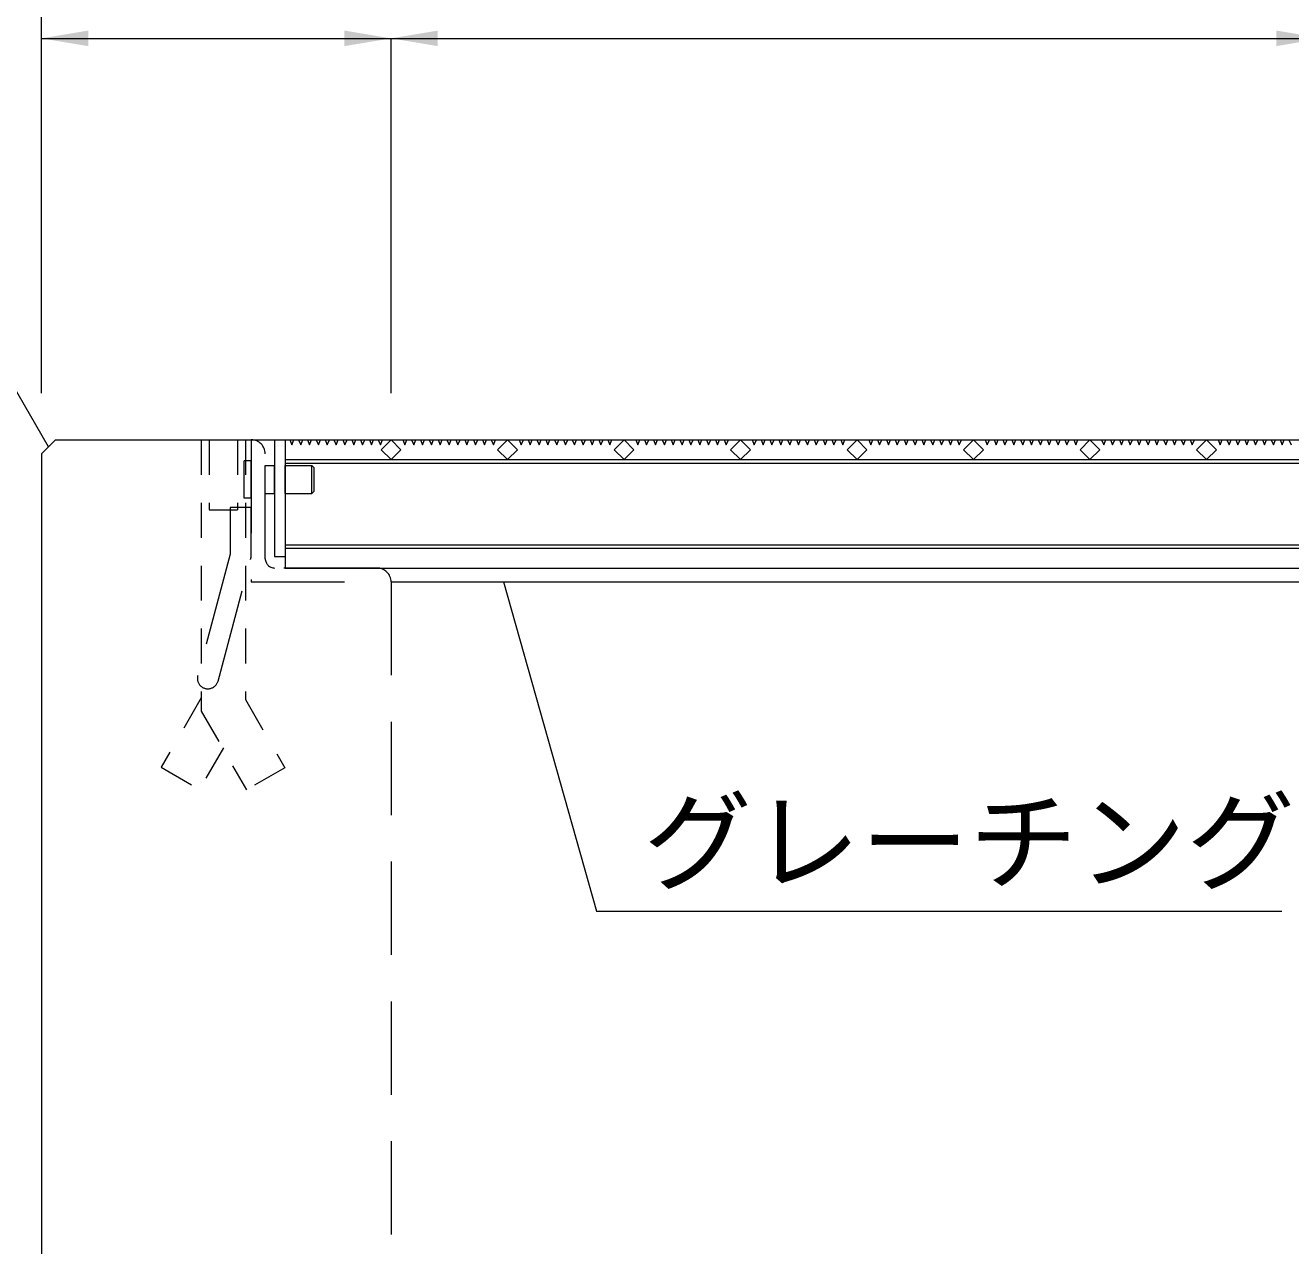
# Model space of a CAD drawing. Units: millimetres at full size; details may follow other scales. Extents: x 77366 to 106166, y -28085 to 6898.
# Drawn here: x 96309 to 96852, y 3945 to 4469 of the extents above; entities that cross this region are included whole.
import ezdxf
from ezdxf.enums import TextEntityAlignment as Align

# ---------------------------------------------------------------- set-up
doc = ezdxf.new("R2010")
doc.units = ezdxf.units.MM
doc.header["$LTSCALE"] = 50
doc.linetypes.add('USER1', pattern=[0.54, 0.3, -0.24])
doc.linetypes.add('USER2', pattern=[1.2, 0.8, -0.4])
for name, color, linetype, lineweight in [('受枠', 3, 'USER2', 9), ('寸法線', 7, 'Continuous', 13), ('引出線', 4, 'Continuous', 13), ('本体', 2, 'Continuous', 20), ('ｲﾝｻｰﾄ', 3, 'USER1', 9), ('ｸﾞﾚｰﾁﾝｸﾞ', 7, 'Continuous', 5)]:
    doc.layers.add(name, color=color, linetype=linetype, lineweight=lineweight)
doc.styles.add('ＭＳ ゴシック', font='')
doc.styles.get('ＭＳ ゴシック').set_extended_font_data('MS Gothic')

# ---------------------------------------------------------------- blocks, each defined once
blk = doc.blocks.new('filled_arrow')
at = {"color": 0, "linetype": 'Continuous', "lineweight": -2}
blk.add_solid([(7.5, 1.25), (0, 0), (7.5, -1.25)], dxfattribs=at)

msp = doc.modelspace()

# ---------------------------------------------------------------- linework, layer by layer
at = {"layer": '受枠'}
for p, q in [((96406.05, 4290.78), (96406.05, 4229.78)), ((96403.05, 4265.78), (96403.05, 4281.78)), ((96406.05, 4281.78), (96403.05, 4281.78)), ((96406.05, 4265.78), (96406.05, 4281.78)), ((96412.05, 4239.78), (96412.05, 4284.78)), ((96412.05, 4267.78), (96412.05, 4279.78)), ((96412.05, 4279.78), (96416.05, 4279.78)), ((96416.05, 4267.78), (96416.05, 4279.78)), ((96420.55, 4267.78), (96420.55, 4279.78)), ((96420.55, 4279.78), (96432.05, 4279.78)), ((96432.05, 4267.78), (96432.05, 4279.78)), ((96433.05, 4278.78), (96432.05, 4279.78)), ((96433.05, 4268.78), (96433.05, 4278.78)), ((96406.05, 4265.78), (96403.05, 4265.78)), ((96412.05, 4267.78), (96416.05, 4267.78)), ((96420.55, 4267.78), (96432.05, 4267.78)), ((96432.05, 4267.78), (96433.05, 4268.78)), ((96406.05, 4261.78), (96397.05, 4261.78)), ((96397.05, 4261.78), (96397.05, 4241.78)), ((96406.05, 4241.78), (96406.05, 4261.78)), ((96397.05, 4241.78), (96383.07, 4189.62)), ((96391.76, 4187.29), (96405.74, 4239.45)), ((96460.05, 4235.78), (96416.05, 4235.78)), ((96406.05, 4229.78), (96466.05, 4229.78))]:
    msp.add_line(p, q, dxfattribs=at)
for centre, radius, start, end in [((96406.05, 4284.78), 6, 0, 90), ((96397.05, 4241.78), 9, 345, 0), ((96416.05, 4239.78), 4, 180, 270), ((96460.05, 4229.78), 6, 0, 90), ((96387.42, 4188.45), 4.5, 165, 345)]:
    msp.add_arc(centre, radius, start, end, dxfattribs=at)
at = {"layer": '寸法線'}
for p, q in [((96316.05, 4310.78), (96316.05, 4563.06)), ((96316.05, 4463.06), (96466.05, 4463.06)), ((96316.05, 4310.78), (96316.05, 4463.06)), ((96466.05, 4310.78), (96466.05, 4463.06)), ((96466.05, 4463.06), (96866.05, 4463.06)), ((96466.05, 4310.78), (96466.05, 4463.06)), ((96466.05, 4229.78), (96866.05, 4229.78))]:
    msp.add_line(p, q, dxfattribs=at)
at = {"layer": '引出線'}
for points in [[(96319.05, 4287.78), (96218.98, 4461.09), (96156.59, 4461.09)], [(96514.3, 4229.78), (96554.27, 4088.57), (96848.38, 4088.57)]]:
    msp.add_lwpolyline(points, dxfattribs=at)
at = {"layer": '本体'}
for p, q in [((96316.05, 4284.78), (96322.05, 4290.78)), ((96322.05, 4290.78), (96466.05, 4290.78)), ((96316.05, 4284.78), (96316.05, 3190.78))]:
    msp.add_line(p, q, dxfattribs=at)
at = {"layer": '本体', "linetype": 'USER2', "lineweight": 9}
for p, q in [((96406.05, 4290.78), (96406.05, 4229.78)), ((96406.05, 4229.78), (96466.05, 4229.78)), ((96466.05, 4229.78), (96466.05, 3190.78))]:
    msp.add_line(p, q, dxfattribs=at)
at = {"layer": 'ｲﾝｻｰﾄ'}
for p, q in [((96384.55, 4290.78), (96384.55, 4174.3)), ((96384.55, 4290.78), (96403.55, 4290.78)), ((96387.97, 4290.78), (96387.97, 4260.78)), ((96400.13, 4290.78), (96400.13, 4260.78)), ((96403.55, 4290.78), (96403.55, 4179.39)), ((96387.97, 4260.78), (96400.13, 4260.78)), ((96384.55, 4180.1), (96367.33, 4150.28)), ((96403.55, 4179.39), (96420.46, 4150.1)), ((96384.55, 4174.3), (96404, 4140.6)), ((96394.05, 4158.55), (96383.78, 4140.78)), ((96367.33, 4150.28), (96383.78, 4140.78)), ((96420.46, 4150.1), (96404, 4140.6))]:
    msp.add_line(p, q, dxfattribs=at)
at = {"layer": 'ｸﾞﾚｰﾁﾝｸﾞ'}
for p, q in [((96416.05, 4290.78), (96420.55, 4290.78)), ((96416.05, 4290.78), (96416.05, 4240.78)), ((96420.55, 4290.78), (96911.55, 4290.78)), ((96420.55, 4290.78), (96420.55, 4235.78)), ((96420.55, 4290.78), (96422.55, 4290.78)), ((96420.55, 4290.78), (96420.55, 4240.78)), ((96422.55, 4290.78), (96423.45, 4288.68)), ((96423.45, 4288.68), (96424.35, 4290.78)), ((96424.35, 4290.78), (96426.35, 4290.78)), ((96426.35, 4290.78), (96427.25, 4288.68)), ((96427.25, 4288.68), (96428.15, 4290.78)), ((96428.15, 4290.78), (96430.15, 4290.78)), ((96430.15, 4290.78), (96431.05, 4288.68)), ((96431.05, 4288.68), (96431.95, 4290.78)), ((96431.95, 4290.78), (96433.95, 4290.78)), ((96433.95, 4290.78), (96434.85, 4288.68)), ((96434.85, 4288.68), (96435.75, 4290.78)), ((96435.75, 4290.78), (96437.75, 4290.78)), ((96437.75, 4290.78), (96438.65, 4288.68)), ((96438.65, 4288.68), (96439.55, 4290.78)), ((96439.55, 4290.78), (96441.55, 4290.78)), ((96441.55, 4290.78), (96442.45, 4288.68)), ((96442.45, 4288.68), (96443.35, 4290.78)), ((96443.35, 4290.78), (96445.35, 4290.78)), ((96445.35, 4290.78), (96446.25, 4288.68)), ((96446.25, 4288.68), (96447.15, 4290.78)), ((96447.15, 4290.78), (96449.15, 4290.78)), ((96449.15, 4290.78), (96450.05, 4288.68)), ((96450.05, 4288.68), (96450.95, 4290.78)), ((96450.95, 4290.78), (96452.95, 4290.78)), ((96452.95, 4290.78), (96453.85, 4288.68)), ((96453.85, 4288.68), (96454.75, 4290.78)), ((96454.75, 4290.78), (96456.75, 4290.78)), ((96456.75, 4290.78), (96457.65, 4288.68)), ((96457.65, 4288.68), (96458.55, 4290.78)), ((96458.55, 4290.78), (96460.55, 4290.78)), ((96460.55, 4290.78), (96461.45, 4288.68)), ((96461.45, 4288.68), (96462.35, 4290.78)), ((96466.05, 4290.78), (96461.8, 4286.53)), ((96461.8, 4286.53), (96466.05, 4282.29)), ((96470.29, 4286.53), (96466.05, 4290.78)), ((96466.05, 4282.29), (96470.29, 4286.53)), ((96469.05, 4290.78), (96471.05, 4290.78)), ((96471.05, 4290.78), (96471.95, 4288.68)), ((96471.95, 4288.68), (96472.85, 4290.78)), ((96472.85, 4290.78), (96474.85, 4290.78)), ((96474.85, 4290.78), (96475.75, 4288.68)), ((96475.75, 4288.68), (96476.65, 4290.78)), ((96476.65, 4290.78), (96478.65, 4290.78)), ((96478.65, 4290.78), (96479.55, 4288.68)), ((96479.55, 4288.68), (96480.45, 4290.78)), ((96480.45, 4290.78), (96482.45, 4290.78)), ((96482.45, 4290.78), (96483.35, 4288.68)), ((96483.35, 4288.68), (96484.25, 4290.78)), ((96484.25, 4290.78), (96486.25, 4290.78)), ((96486.25, 4290.78), (96487.15, 4288.68)), ((96487.15, 4288.68), (96488.05, 4290.78)), ((96488.05, 4290.78), (96490.05, 4290.78)), ((96490.05, 4290.78), (96490.95, 4288.68)), ((96490.95, 4288.68), (96491.85, 4290.78)), ((96491.85, 4290.78), (96493.85, 4290.78)), ((96493.85, 4290.78), (96494.75, 4288.68)), ((96494.75, 4288.68), (96495.65, 4290.78)), ((96495.65, 4290.78), (96497.65, 4290.78)), ((96497.65, 4290.78), (96498.55, 4288.68)), ((96498.55, 4288.68), (96499.45, 4290.78)), ((96499.45, 4290.78), (96501.45, 4290.78)), ((96501.45, 4290.78), (96502.35, 4288.68)), ((96502.35, 4288.68), (96503.25, 4290.78)), ((96503.25, 4290.78), (96505.25, 4290.78)), ((96505.25, 4290.78), (96506.15, 4288.68)), ((96506.15, 4288.68), (96507.05, 4290.78)), ((96507.05, 4290.78), (96509.05, 4290.78)), ((96509.05, 4290.78), (96509.95, 4288.68)), ((96509.95, 4288.68), (96510.85, 4290.78)), ((96510.85, 4290.78), (96513.05, 4290.78)), ((96516.05, 4290.78), (96511.8, 4286.53)), ((96511.8, 4286.53), (96516.05, 4282.29)), ((96520.29, 4286.53), (96516.05, 4290.78)), ((96516.05, 4282.29), (96520.29, 4286.53)), ((96519.05, 4290.78), (96521.05, 4290.78)), ((96521.05, 4290.78), (96521.95, 4288.68)), ((96521.95, 4288.68), (96522.85, 4290.78)), ((96522.85, 4290.78), (96524.85, 4290.78)), ((96524.85, 4290.78), (96525.75, 4288.68)), ((96525.75, 4288.68), (96526.65, 4290.78)), ((96526.65, 4290.78), (96528.65, 4290.78)), ((96528.65, 4290.78), (96529.55, 4288.68)), ((96529.55, 4288.68), (96530.45, 4290.78)), ((96530.45, 4290.78), (96532.45, 4290.78)), ((96532.45, 4290.78), (96533.35, 4288.68)), ((96533.35, 4288.68), (96534.25, 4290.78)), ((96534.25, 4290.78), (96536.25, 4290.78)), ((96536.25, 4290.78), (96537.15, 4288.68)), ((96537.15, 4288.68), (96538.05, 4290.78)), ((96538.05, 4290.78), (96540.05, 4290.78)), ((96540.05, 4290.78), (96540.95, 4288.68)), ((96540.95, 4288.68), (96541.85, 4290.78)), ((96541.85, 4290.78), (96543.85, 4290.78)), ((96543.85, 4290.78), (96544.75, 4288.68)), ((96544.75, 4288.68), (96545.65, 4290.78)), ((96545.65, 4290.78), (96547.65, 4290.78)), ((96547.65, 4290.78), (96548.55, 4288.68)), ((96548.55, 4288.68), (96549.45, 4290.78)), ((96549.45, 4290.78), (96551.45, 4290.78)), ((96551.45, 4290.78), (96552.35, 4288.68)), ((96552.35, 4288.68), (96553.25, 4290.78)), ((96553.25, 4290.78), (96555.25, 4290.78)), ((96555.25, 4290.78), (96556.15, 4288.68)), ((96556.15, 4288.68), (96557.05, 4290.78)), ((96557.05, 4290.78), (96559.05, 4290.78)), ((96559.05, 4290.78), (96559.95, 4288.68)), ((96559.95, 4288.68), (96560.85, 4290.78)), ((96560.85, 4290.78), (96563.05, 4290.78)), ((96566.05, 4290.78), (96561.8, 4286.53)), ((96561.8, 4286.53), (96566.05, 4282.29)), ((96570.29, 4286.53), (96566.05, 4290.78)), ((96566.05, 4282.29), (96570.29, 4286.53)), ((96569.05, 4290.78), (96571.05, 4290.78)), ((96571.05, 4290.78), (96571.95, 4288.68)), ((96571.95, 4288.68), (96572.85, 4290.78)), ((96572.85, 4290.78), (96574.85, 4290.78)), ((96574.85, 4290.78), (96575.75, 4288.68)), ((96575.75, 4288.68), (96576.65, 4290.78)), ((96576.65, 4290.78), (96578.65, 4290.78)), ((96578.65, 4290.78), (96579.55, 4288.68)), ((96579.55, 4288.68), (96580.45, 4290.78)), ((96580.45, 4290.78), (96582.45, 4290.78)), ((96582.45, 4290.78), (96583.35, 4288.68)), ((96583.35, 4288.68), (96584.25, 4290.78)), ((96584.25, 4290.78), (96586.25, 4290.78)), ((96586.25, 4290.78), (96587.15, 4288.68)), ((96587.15, 4288.68), (96588.05, 4290.78)), ((96588.05, 4290.78), (96590.05, 4290.78)), ((96590.05, 4290.78), (96590.95, 4288.68)), ((96590.95, 4288.68), (96591.85, 4290.78)), ((96591.85, 4290.78), (96593.85, 4290.78)), ((96593.85, 4290.78), (96594.75, 4288.68)), ((96594.75, 4288.68), (96595.65, 4290.78)), ((96595.65, 4290.78), (96597.65, 4290.78)), ((96597.65, 4290.78), (96598.55, 4288.68)), ((96598.55, 4288.68), (96599.45, 4290.78)), ((96599.45, 4290.78), (96601.45, 4290.78)), ((96601.45, 4290.78), (96602.35, 4288.68)), ((96602.35, 4288.68), (96603.25, 4290.78)), ((96603.25, 4290.78), (96605.25, 4290.78)), ((96605.25, 4290.78), (96606.15, 4288.68)), ((96606.15, 4288.68), (96607.05, 4290.78)), ((96607.05, 4290.78), (96609.05, 4290.78)), ((96609.05, 4290.78), (96609.95, 4288.68)), ((96609.95, 4288.68), (96610.85, 4290.78)), ((96610.85, 4290.78), (96613.05, 4290.78)), ((96616.05, 4290.78), (96611.8, 4286.53)), ((96611.8, 4286.53), (96616.05, 4282.29)), ((96620.29, 4286.53), (96616.05, 4290.78)), ((96616.05, 4282.29), (96620.29, 4286.53)), ((96619.05, 4290.78), (96621.05, 4290.78)), ((96621.05, 4290.78), (96621.95, 4288.68)), ((96621.95, 4288.68), (96622.85, 4290.78)), ((96622.85, 4290.78), (96624.85, 4290.78)), ((96624.85, 4290.78), (96625.75, 4288.68)), ((96625.75, 4288.68), (96626.65, 4290.78)), ((96626.65, 4290.78), (96628.65, 4290.78)), ((96628.65, 4290.78), (96629.55, 4288.68)), ((96629.55, 4288.68), (96630.45, 4290.78)), ((96630.45, 4290.78), (96632.45, 4290.78)), ((96632.45, 4290.78), (96633.35, 4288.68)), ((96633.35, 4288.68), (96634.25, 4290.78)), ((96634.25, 4290.78), (96636.25, 4290.78)), ((96636.25, 4290.78), (96637.15, 4288.68)), ((96637.15, 4288.68), (96638.05, 4290.78)), ((96638.05, 4290.78), (96640.05, 4290.78)), ((96640.05, 4290.78), (96640.95, 4288.68)), ((96640.95, 4288.68), (96641.85, 4290.78)), ((96641.85, 4290.78), (96643.85, 4290.78)), ((96643.85, 4290.78), (96644.75, 4288.68)), ((96644.75, 4288.68), (96645.65, 4290.78)), ((96645.65, 4290.78), (96647.65, 4290.78)), ((96647.65, 4290.78), (96648.55, 4288.68)), ((96648.55, 4288.68), (96649.45, 4290.78)), ((96649.45, 4290.78), (96651.45, 4290.78)), ((96651.45, 4290.78), (96652.35, 4288.68)), ((96652.35, 4288.68), (96653.25, 4290.78)), ((96653.25, 4290.78), (96655.25, 4290.78)), ((96655.25, 4290.78), (96656.15, 4288.68)), ((96656.15, 4288.68), (96657.05, 4290.78)), ((96657.05, 4290.78), (96659.05, 4290.78)), ((96659.05, 4290.78), (96659.95, 4288.68)), ((96659.95, 4288.68), (96660.85, 4290.78)), ((96660.85, 4290.78), (96663.05, 4290.78)), ((96666.05, 4290.78), (96661.8, 4286.53)), ((96661.8, 4286.53), (96666.05, 4282.29)), ((96670.29, 4286.53), (96666.05, 4290.78)), ((96666.05, 4282.29), (96670.29, 4286.53)), ((96669.05, 4290.78), (96671.05, 4290.78)), ((96671.05, 4290.78), (96671.95, 4288.68)), ((96671.95, 4288.68), (96672.85, 4290.78)), ((96672.85, 4290.78), (96674.85, 4290.78)), ((96674.85, 4290.78), (96675.75, 4288.68)), ((96675.75, 4288.68), (96676.65, 4290.78)), ((96676.65, 4290.78), (96678.65, 4290.78)), ((96678.65, 4290.78), (96679.55, 4288.68)), ((96679.55, 4288.68), (96680.45, 4290.78)), ((96680.45, 4290.78), (96682.45, 4290.78)), ((96682.45, 4290.78), (96683.35, 4288.68)), ((96683.35, 4288.68), (96684.25, 4290.78)), ((96684.25, 4290.78), (96686.25, 4290.78)), ((96686.25, 4290.78), (96687.15, 4288.68)), ((96687.15, 4288.68), (96688.05, 4290.78)), ((96688.05, 4290.78), (96690.05, 4290.78)), ((96690.05, 4290.78), (96690.95, 4288.68)), ((96690.95, 4288.68), (96691.85, 4290.78)), ((96691.85, 4290.78), (96693.85, 4290.78)), ((96693.85, 4290.78), (96694.75, 4288.68)), ((96694.75, 4288.68), (96695.65, 4290.78)), ((96695.65, 4290.78), (96697.65, 4290.78)), ((96697.65, 4290.78), (96698.55, 4288.68)), ((96698.55, 4288.68), (96699.45, 4290.78)), ((96699.45, 4290.78), (96701.45, 4290.78)), ((96701.45, 4290.78), (96702.35, 4288.68)), ((96702.35, 4288.68), (96703.25, 4290.78)), ((96703.25, 4290.78), (96705.25, 4290.78)), ((96705.25, 4290.78), (96706.15, 4288.68)), ((96706.15, 4288.68), (96707.05, 4290.78)), ((96707.05, 4290.78), (96709.05, 4290.78)), ((96709.05, 4290.78), (96709.95, 4288.68)), ((96709.95, 4288.68), (96710.85, 4290.78)), ((96710.85, 4290.78), (96713.05, 4290.78)), ((96716.05, 4290.78), (96711.8, 4286.53)), ((96711.8, 4286.53), (96716.05, 4282.29)), ((96720.29, 4286.53), (96716.05, 4290.78)), ((96716.05, 4282.29), (96720.29, 4286.53)), ((96719.05, 4290.78), (96721.05, 4290.78)), ((96721.05, 4290.78), (96721.95, 4288.68)), ((96721.95, 4288.68), (96722.85, 4290.78)), ((96722.85, 4290.78), (96724.85, 4290.78)), ((96724.85, 4290.78), (96725.75, 4288.68)), ((96725.75, 4288.68), (96726.65, 4290.78)), ((96726.65, 4290.78), (96728.65, 4290.78)), ((96728.65, 4290.78), (96729.55, 4288.68)), ((96729.55, 4288.68), (96730.45, 4290.78)), ((96730.45, 4290.78), (96732.45, 4290.78)), ((96732.45, 4290.78), (96733.35, 4288.68)), ((96733.35, 4288.68), (96734.25, 4290.78)), ((96734.25, 4290.78), (96736.25, 4290.78)), ((96736.25, 4290.78), (96737.15, 4288.68)), ((96737.15, 4288.68), (96738.05, 4290.78)), ((96738.05, 4290.78), (96740.05, 4290.78)), ((96740.05, 4290.78), (96740.95, 4288.68)), ((96740.95, 4288.68), (96741.85, 4290.78)), ((96741.85, 4290.78), (96743.85, 4290.78)), ((96743.85, 4290.78), (96744.75, 4288.68)), ((96744.75, 4288.68), (96745.65, 4290.78)), ((96745.65, 4290.78), (96747.65, 4290.78)), ((96747.65, 4290.78), (96748.55, 4288.68)), ((96748.55, 4288.68), (96749.45, 4290.78)), ((96749.45, 4290.78), (96751.45, 4290.78)), ((96751.45, 4290.78), (96752.35, 4288.68)), ((96752.35, 4288.68), (96753.25, 4290.78)), ((96753.25, 4290.78), (96755.25, 4290.78)), ((96755.25, 4290.78), (96756.15, 4288.68)), ((96756.15, 4288.68), (96757.05, 4290.78)), ((96757.05, 4290.78), (96759.05, 4290.78)), ((96759.05, 4290.78), (96759.95, 4288.68)), ((96759.95, 4288.68), (96760.85, 4290.78)), ((96760.85, 4290.78), (96763.05, 4290.78)), ((96766.05, 4290.78), (96761.8, 4286.53)), ((96761.8, 4286.53), (96766.05, 4282.29)), ((96770.29, 4286.53), (96766.05, 4290.78)), ((96766.05, 4282.29), (96770.29, 4286.53)), ((96769.05, 4290.78), (96771.05, 4290.78)), ((96771.05, 4290.78), (96771.95, 4288.68)), ((96771.95, 4288.68), (96772.85, 4290.78)), ((96772.85, 4290.78), (96774.85, 4290.78)), ((96774.85, 4290.78), (96775.75, 4288.68)), ((96775.75, 4288.68), (96776.65, 4290.78)), ((96776.65, 4290.78), (96778.65, 4290.78)), ((96778.65, 4290.78), (96779.55, 4288.68)), ((96779.55, 4288.68), (96780.45, 4290.78)), ((96780.45, 4290.78), (96782.45, 4290.78)), ((96782.45, 4290.78), (96783.35, 4288.68)), ((96783.35, 4288.68), (96784.25, 4290.78)), ((96784.25, 4290.78), (96786.25, 4290.78)), ((96786.25, 4290.78), (96787.15, 4288.68)), ((96787.15, 4288.68), (96788.05, 4290.78)), ((96788.05, 4290.78), (96790.05, 4290.78)), ((96790.05, 4290.78), (96790.95, 4288.68)), ((96790.95, 4288.68), (96791.85, 4290.78)), ((96791.85, 4290.78), (96793.85, 4290.78)), ((96793.85, 4290.78), (96794.75, 4288.68)), ((96794.75, 4288.68), (96795.65, 4290.78)), ((96795.65, 4290.78), (96797.65, 4290.78)), ((96797.65, 4290.78), (96798.55, 4288.68)), ((96798.55, 4288.68), (96799.45, 4290.78)), ((96799.45, 4290.78), (96801.45, 4290.78)), ((96801.45, 4290.78), (96802.35, 4288.68)), ((96802.35, 4288.68), (96803.25, 4290.78)), ((96803.25, 4290.78), (96805.25, 4290.78)), ((96805.25, 4290.78), (96806.15, 4288.68)), ((96806.15, 4288.68), (96807.05, 4290.78)), ((96807.05, 4290.78), (96809.05, 4290.78)), ((96809.05, 4290.78), (96809.95, 4288.68)), ((96809.95, 4288.68), (96810.85, 4290.78)), ((96810.85, 4290.78), (96813.05, 4290.78)), ((96816.05, 4290.78), (96811.8, 4286.53)), ((96811.8, 4286.53), (96816.05, 4282.29)), ((96820.29, 4286.53), (96816.05, 4290.78)), ((96816.05, 4282.29), (96820.29, 4286.53)), ((96819.05, 4290.78), (96821.05, 4290.78)), ((96821.05, 4290.78), (96821.95, 4288.68)), ((96821.95, 4288.68), (96822.85, 4290.78)), ((96822.85, 4290.78), (96824.85, 4290.78)), ((96824.85, 4290.78), (96825.75, 4288.68)), ((96825.75, 4288.68), (96826.65, 4290.78)), ((96826.65, 4290.78), (96828.65, 4290.78)), ((96828.65, 4290.78), (96829.55, 4288.68)), ((96829.55, 4288.68), (96830.45, 4290.78)), ((96830.45, 4290.78), (96832.45, 4290.78)), ((96832.45, 4290.78), (96833.35, 4288.68)), ((96833.35, 4288.68), (96834.25, 4290.78)), ((96834.25, 4290.78), (96836.25, 4290.78)), ((96836.25, 4290.78), (96837.15, 4288.68)), ((96837.15, 4288.68), (96838.05, 4290.78)), ((96838.05, 4290.78), (96840.05, 4290.78)), ((96840.05, 4290.78), (96840.95, 4288.68)), ((96840.95, 4288.68), (96841.85, 4290.78)), ((96841.85, 4290.78), (96843.85, 4290.78)), ((96843.85, 4290.78), (96844.75, 4288.68)), ((96844.75, 4288.68), (96845.65, 4290.78)), ((96845.65, 4290.78), (96847.65, 4290.78)), ((96847.65, 4290.78), (96848.55, 4288.68)), ((96848.55, 4288.68), (96849.45, 4290.78)), ((96849.45, 4290.78), (96851.45, 4290.78)), ((96851.45, 4290.78), (96852.35, 4288.68)), ((96420.55, 4282.28), (96911.55, 4282.28)), ((96420.55, 4280.78), (96911.55, 4280.78)), ((96420.55, 4245.78), (96911.55, 4245.78)), ((96420.55, 4244.28), (96911.55, 4244.28)), ((96416.05, 4240.78), (96420.55, 4240.78)), ((96420.55, 4235.78), (96911.55, 4235.78))]:
    msp.add_line(p, q, dxfattribs=at)

# ---------------------------------------------------------------- block references
at = {"layer": '寸法線', "xscale": 2.67, "yscale": 2.67}
for p in [(96316.05, 4463.06), (96466.05, 4463.06)]:
    msp.add_blockref('filled_arrow', p, dxfattribs=at)
at = {"layer": '寸法線', "xscale": 2.67, "yscale": 2.67, "rotation": 180}
for p in [(96466.05, 4463.06), (96866.05, 4463.06)]:
    msp.add_blockref('filled_arrow', p, dxfattribs=at)
at = {"layer": '引出線', "xscale": 0.133, "yscale": 0.133}
for p, rotation in [((96319.05, 4287.78), 120), ((96514.3, 4229.78), 285.8)]:
    msp.add_blockref('filled_arrow', p, dxfattribs=dict(at, rotation=rotation))

# ---------------------------------------------------------------- texts
at = {"layer": '引出線', "style": 'ＭＳ ゴシック'}
msp.add_text('グレーチング', height=34.18, dxfattribs=at).set_placement((96574.27, 4135.43), align=Align.TOP_LEFT)

doc.saveas('drawing.dxf')
